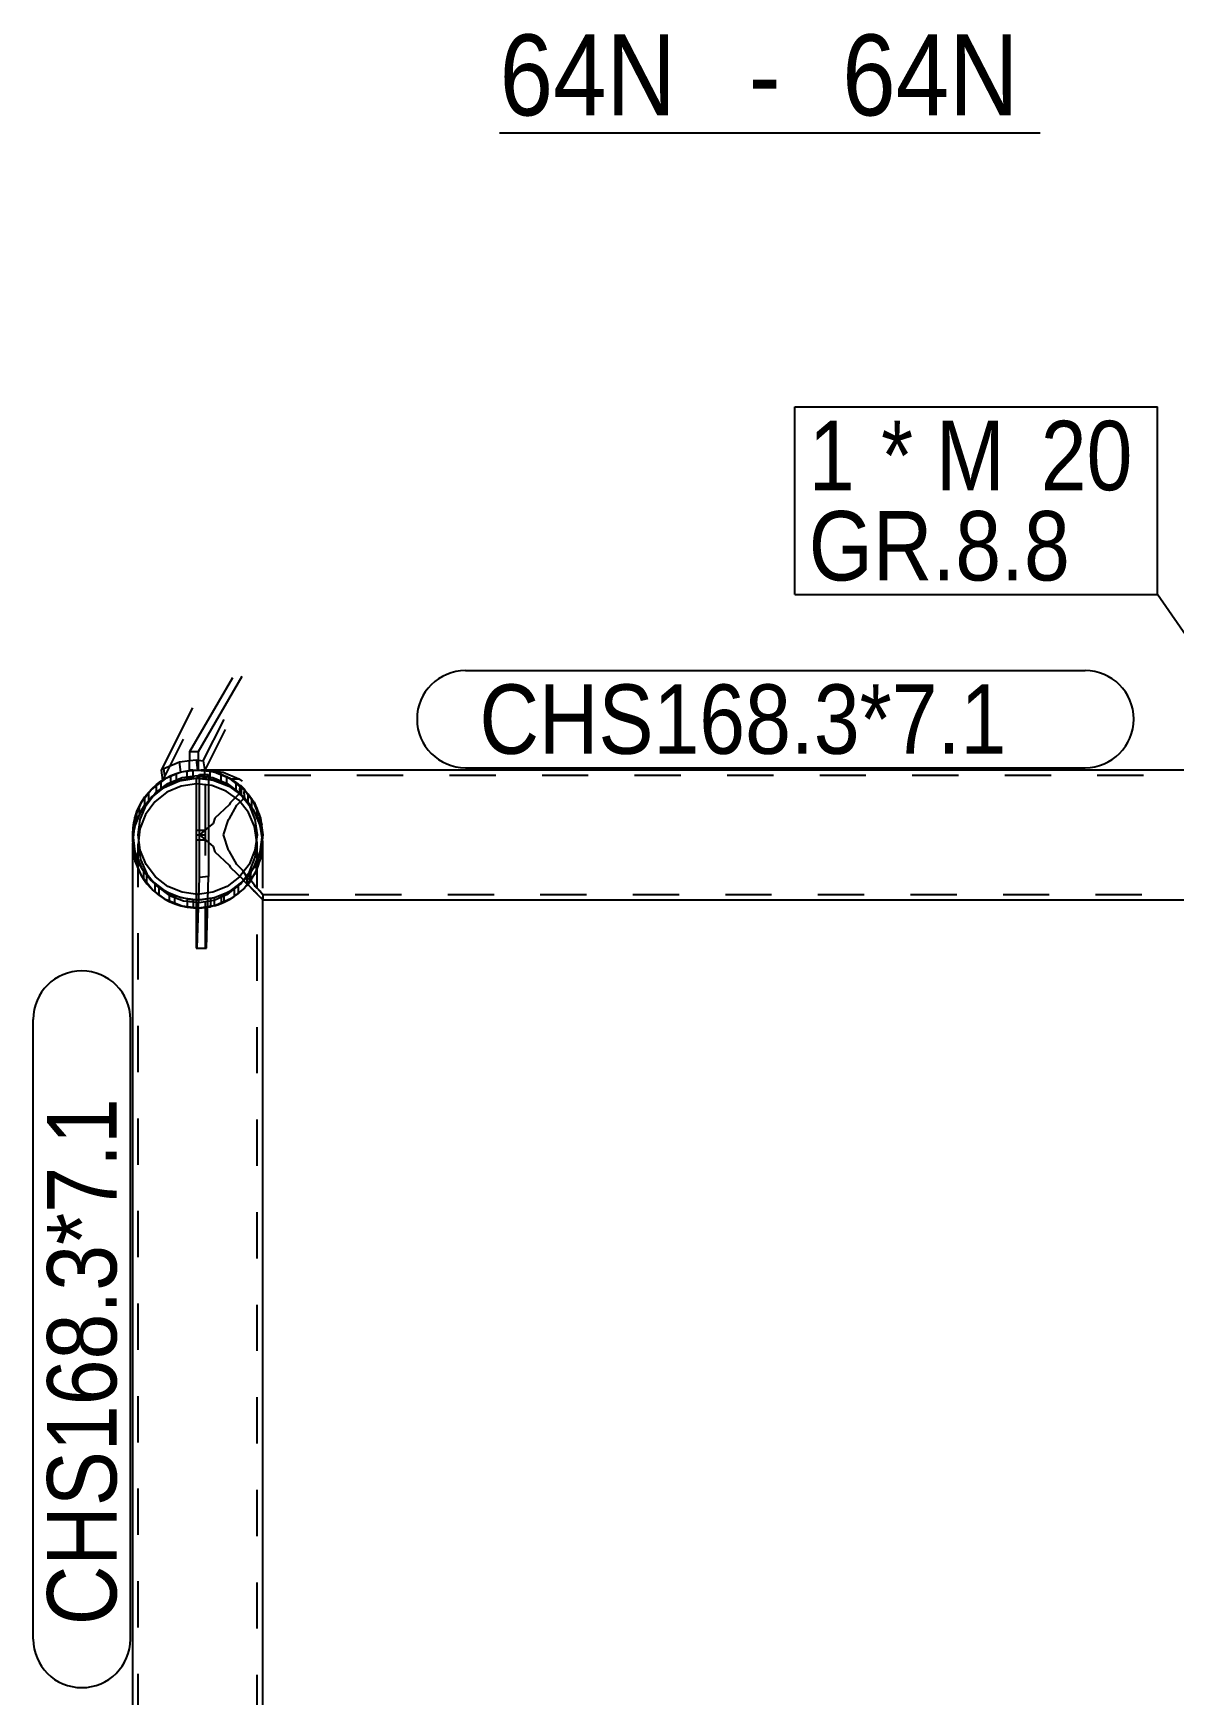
# Model space of a CAD drawing. Header units: millimetres. Extents: x 150000 to 150841, y 150000 to 150594.
# Drawn here: x 150608 to 150657.3, y 150360.6 to 150432.4 of the extents above; entities that cross this region are included whole.
import ezdxf

# ---------------------------------------------------------------- set-up
doc = ezdxf.new("R2010")
doc.units = ezdxf.units.MM
doc.linetypes.add('XKITLINE00', pattern=[0])
doc.linetypes.add('XKITLINE02', pattern=[4, 2, -2])
doc.styles.add('A', font='arial.ttf')
doc.styles.add('ARIAL', font='arial.ttf')

msp = doc.modelspace()

# ---------------------------------------------------------------- linework, layer by layer
at = {"color": 6, "linetype": 'XKITLINE00'}
msp.add_line((150628.111, 150428.071), (150651.483, 150428.071), dxfattribs=at)
at = {"color": 7, "linetype": 'XKITLINE00'}
for p, q in [((150640.875, 150416.223), (150656.552, 150416.223)), ((150640.875, 150408.123), (150640.875, 150416.223)), ((150656.552, 150408.123), (150656.552, 150416.223)), ((150640.875, 150408.123), (150656.552, 150408.123)), ((150660.822, 150401.942), (150656.552, 150408.123)), ((150626.641, 150404.831), (150653.419, 150404.831)), ((150626.641, 150400.631), (150653.419, 150400.631)), ((150607.952, 150362.974), (150607.952, 150389.752)), ((150612.152, 150362.974), (150612.152, 150389.752))]:
    msp.add_line(p, q, dxfattribs=at)
at = {"color": 2, "linetype": 'XKITLINE00'}
for p, q in [((150614.716, 150401.332), (150616.574, 150404.532)), ((150615.102, 150401.332), (150616.989, 150404.582)), ((150613.491, 150400.52), (150614.845, 150403.222)), ((150613.592, 150400.597), (150614.268, 150400.878)), ((150614.268, 150400.878), (150614.715, 150400.936)), ((150614.33, 150400.441), (150614.268, 150400.878)), ((150614.714, 150400.531), (150614.716, 150401.332)), ((150614.716, 150401.332), (150615.102, 150401.332)), ((150615.099, 150400.538), (150615.102, 150401.332)), ((150613.283, 150399.904), (150613.472, 150400.047)), ((150613.472, 150400.047), (150613.679, 150400.176)), ((150613.472, 150400.047), (150613.472, 150399.693)), ((150613.491, 150400.52), (150613.592, 150400.597)), ((150613.551, 150400.096), (150613.491, 150400.52)), ((150613.654, 150400.16), (150613.592, 150400.597)), ((150613.606, 150399.774), (150614.277, 150400.068)), ((150613.679, 150400.176), (150613.905, 150400.289)), ((150613.905, 150400.289), (150614.127, 150400.379)), ((150613.905, 150399.935), (150613.905, 150400.289)), ((150614.127, 150400.026), (150613.905, 150399.935)), ((150614.127, 150400.379), (150614.363, 150400.451)), ((150614.127, 150400.379), (150614.127, 150400.026)), ((150614.363, 150400.097), (150614.127, 150400.026)), ((150614.277, 150400.068), (150615.001, 150400.178)), ((150614.363, 150400.451), (150614.609, 150400.501)), ((150614.609, 150400.148), (150614.363, 150400.097)), ((150614.609, 150400.501), (150614.854, 150400.531)), ((150614.609, 150400.148), (150614.609, 150400.501)), ((150614.854, 150400.177), (150614.609, 150400.148)), ((150614.854, 150400.531), (150614.714, 150400.531)), ((150614.854, 150400.531), (150615.103, 150400.538)), ((150614.854, 150400.531), (150614.854, 150400.177)), ((150614.854, 150400.177), (150615.009, 150400.182)), ((150614.995, 150400.164), (150615.135, 150400.332)), ((150614.995, 150400.164), (150614.995, 150397.937)), ((150615.001, 150400.178), (150615.006, 150400.177)), ((150615.103, 150400.538), (150615.35, 150400.523)), ((150615.135, 150400.332), (150615.535, 150400.333)), ((150615.135, 150395.892), (150615.135, 150400.332)), ((150664.854, 150400.531), (150615.212, 150400.531)), ((150615.35, 150400.523), (150615.6, 150400.485)), ((150615.35, 150400.523), (150615.35, 150400.333)), ((150615.535, 150400.333), (150615.535, 150395.923)), ((150615.535, 150400.141), (150615.6, 150400.131)), ((150615.535, 150400.118), (150615.728, 150400.097)), ((150615.6, 150400.131), (150615.6, 150400.485)), ((150615.6, 150400.485), (150615.841, 150400.427)), ((150615.841, 150400.073), (150615.6, 150400.131)), ((150615.676, 150400.467), (150615.787, 150400.452)), ((150615.728, 150400.097), (150616.41, 150399.83)), ((150615.787, 150400.452), (150615.877, 150400.415)), ((150615.803, 150400.436), (150615.826, 150400.436)), ((150615.841, 150400.427), (150616.072, 150400.349)), ((150616.072, 150399.996), (150615.841, 150400.073)), ((150616.072, 150400.349), (150616.303, 150400.246)), ((150616.072, 150399.996), (150616.072, 150400.349)), ((150616.303, 150399.892), (150616.072, 150399.996)), ((150616.303, 150400.246), (150616.303, 150399.892)), ((150616.303, 150400.246), (150616.519, 150400.127)), ((150616.358, 150400.215), (150616.467, 150400.17)), ((150616.467, 150400.17), (150616.555, 150400.103)), ((150616.467, 150400.156), (150616.486, 150400.156)), ((150616.519, 150400.127), (150616.718, 150399.994)), ((150616.718, 150399.994), (150616.901, 150399.845)), ((150616.718, 150399.64), (150616.718, 150399.994)), ((150612.6, 150398.727), (150613.034, 150399.317)), ((150612.647, 150399.166), (150612.783, 150399.373)), ((150612.783, 150399.373), (150612.929, 150399.56)), ((150612.783, 150399.02), (150612.783, 150399.373)), ((150612.929, 150399.56), (150613.096, 150399.737)), ((150612.929, 150399.56), (150612.929, 150399.206)), ((150613.096, 150399.383), (150612.929, 150399.206)), ((150613.034, 150399.317), (150613.606, 150399.774)), ((150613.096, 150399.737), (150613.283, 150399.904)), ((150613.283, 150399.55), (150613.096, 150399.383)), ((150613.283, 150399.55), (150613.283, 150399.904)), ((150613.472, 150399.693), (150613.283, 150399.55)), ((150613.679, 150399.822), (150613.472, 150399.693)), ((150613.905, 150399.935), (150613.679, 150399.822)), ((150616.519, 150399.773), (150616.303, 150399.892)), ((150616.41, 150399.83), (150616.863, 150399.497)), ((150616.476, 150399.129), (150616.859, 150399.497)), ((150616.718, 150399.64), (150616.519, 150399.773)), ((150616.718, 150399.64), (150616.894, 150399.497)), ((150616.859, 150399.497), (150616.906, 150399.497)), ((150616.865, 150399.874), (150616.906, 150399.874)), ((150616.876, 150399.71), (150616.906, 150399.874)), ((150616.906, 150399.497), (150616.876, 150399.71)), ((150612.333, 150398.045), (150612.6, 150398.727)), ((150612.36, 150398.5), (150612.437, 150398.733)), ((150612.437, 150398.733), (150612.531, 150398.952)), ((150612.437, 150398.379), (150612.437, 150398.733)), ((150612.531, 150398.598), (150612.437, 150398.379)), ((150612.531, 150398.952), (150612.647, 150399.166)), ((150612.531, 150398.952), (150612.531, 150398.598)), ((150612.598, 150398.722), (150612.531, 150398.598)), ((150612.603, 150398.731), (150612.647, 150398.812)), ((150612.647, 150398.812), (150612.783, 150399.02)), ((150612.929, 150399.206), (150612.783, 150399.02)), ((150616.418, 150399.027), (150615.809, 150398.452)), ((150616.476, 150399.129), (150616.418, 150399.027)), ((150612.252, 150397.317), (150612.333, 150398.045)), ((150612.252, 150397.783), (150612.267, 150398.025)), ((150612.267, 150398.025), (150612.303, 150398.264)), ((150612.267, 150397.672), (150612.267, 150398.025)), ((150612.303, 150397.91), (150612.267, 150397.672)), ((150612.303, 150398.264), (150612.36, 150398.5)), ((150612.303, 150398.264), (150612.303, 150397.91)), ((150612.332, 150398.03), (150612.303, 150397.91)), ((150612.338, 150398.058), (150612.36, 150398.146)), ((150612.347, 150398.452), (150612.346, 150398.443)), ((150612.347, 150398.452), (150612.35, 150398.458)), ((150612.36, 150398.146), (150612.437, 150398.379)), ((150614.995, 150397.937), (150614.996, 150397.726)), ((150615.732, 150398.224), (150615.535, 150398.057)), ((150615.809, 150398.452), (150615.732, 150398.224)), ((150612.252, 150397.429), (150612.252, 150397.783)), ((150612.267, 150397.672), (150612.252, 150397.429)), ((150612.252, 150397.429), (150612.254, 150397.337)), ((150612.252, 150355.474), (150612.252, 150397.317)), ((150614.996, 150397.726), (150614.995, 150397.515)), ((150614.995, 150397.515), (150614.995, 150392.831)), ((150615.535, 150397.396), (150615.732, 150397.229)), ((150615.732, 150397.229), (150615.809, 150397)), ((150615.809, 150397), (150616.418, 150396.425)), ((150616.418, 150396.425), (150616.476, 150396.324)), ((150615.037, 150392.831), (150615.135, 150395.892)), ((150615.535, 150395.923), (150615.135, 150395.892)), ((150615.436, 150392.831), (150615.535, 150395.923)), ((150616.476, 150396.324), (150617.012, 150395.81)), ((150617.012, 150395.81), (150617.053, 150395.743)), ((150617.053, 150395.743), (150617.472, 150395.341)), ((150617.472, 150395.341), (150617.496, 150395.297)), ((150617.496, 150395.297), (150617.767, 150395.041)), ((150617.767, 150395.041), (150617.776, 150395.017)), ((150617.776, 150395.017), (150617.878, 150394.929)), ((150617.861, 150394.943), (150617.861, 150355.474)), ((150617.871, 150394.921), (150617.861, 150394.934)), ((150617.878, 150394.929), (150617.871, 150394.921)), ((150617.871, 150394.921), (150662.242, 150394.921)), ((150614.995, 150392.831), (150615.436, 150392.831))]:
    msp.add_line(p, q, dxfattribs=at)
at = {"color": 7, "linetype": 'XKITLINE02'}
for p, q in [((150615.305, 150400.932), (150616.574, 150403.465)), ((150615.367, 150400.491), (150616.574, 150402.899)), ((150613.554, 150400.078), (150614.845, 150402.656)), ((150614.715, 150400.936), (150614.994, 150400.973)), ((150614.994, 150400.973), (150615.305, 150400.932)), ((150614.994, 150400.973), (150615.057, 150400.531)), ((150615.305, 150400.932), (150615.367, 150400.491)), ((150613.654, 150400.156), (150613.073, 150399.71)), ((150613.554, 150400.078), (150613.551, 150400.096)), ((150613.654, 150400.156), (150613.554, 150400.078)), ((150614.331, 150400.436), (150613.654, 150400.156)), ((150614.331, 150400.436), (150613.654, 150400.156)), ((150613.654, 150400.156), (150613.654, 150400.16)), ((150613.773, 150399.95), (150614.392, 150400.207)), ((150614.331, 150400.436), (150614.33, 150400.441)), ((150615.057, 150400.531), (150614.331, 150400.436)), ((150615.057, 150400.531), (150614.331, 150400.436)), ((150614.392, 150400.207), (150615.057, 150400.294)), ((150614.854, 150400.531), (150615.442, 150400.531)), ((150615.394, 150400.164), (150614.995, 150400.164)), ((150615.006, 150400.177), (150615.535, 150400.118)), ((150615.009, 150400.182), (150615.103, 150400.184)), ((150615.783, 150400.436), (150615.057, 150400.531)), ((150615.057, 150400.531), (150615.367, 150400.491)), ((150615.783, 150400.436), (150615.057, 150400.531)), ((150615.057, 150400.294), (150615.721, 150400.207)), ((150615.099, 150400.531), (150615.099, 150400.538)), ((150615.103, 150400.184), (150615.35, 150400.17)), ((150615.183, 150400.531), (150615.676, 150400.467)), ((150615.183, 150400.531), (150615.212, 150400.531)), ((150615.35, 150400.333), (150615.35, 150400.17)), ((150615.35, 150400.17), (150615.535, 150400.141)), ((150615.394, 150400.164), (150615.535, 150400.333)), ((150615.394, 150397.937), (150615.394, 150400.164)), ((150615.442, 150400.531), (150616.168, 150400.436)), ((150615.721, 150400.207), (150616.341, 150399.95)), ((150616.459, 150400.156), (150615.783, 150400.436)), ((150615.783, 150400.436), (150615.803, 150400.436)), ((150616.459, 150400.156), (150615.783, 150400.436)), ((150615.787, 150400.452), (150615.787, 150400.452)), ((150616.467, 150400.17), (150615.787, 150400.452)), ((150615.826, 150400.436), (150616.168, 150400.436)), ((150615.877, 150400.415), (150616.358, 150400.215)), ((150616.467, 150400.17), (150616.167, 150400.294)), ((150663.946, 150400.294), (150616.167, 150400.294)), ((150616.167, 150400.294), (150616.467, 150400.17)), ((150616.168, 150400.436), (150616.845, 150400.156)), ((150616.459, 150400.156), (150616.467, 150400.156)), ((150616.459, 150400.156), (150616.574, 150400.068)), ((150617.04, 150399.71), (150616.459, 150400.156)), ((150616.718, 150399.978), (150616.467, 150400.17)), ((150616.467, 150400.17), (150617.052, 150399.722)), ((150616.486, 150400.156), (150616.467, 150400.17)), ((150617.052, 150399.722), (150616.486, 150400.156)), ((150616.486, 150400.156), (150616.845, 150400.156)), ((150616.555, 150400.103), (150617.052, 150399.722)), ((150616.845, 150400.156), (150616.989, 150400.045)), ((150613.073, 150399.71), (150612.627, 150399.129)), ((150612.833, 150399.01), (150613.241, 150399.542)), ((150613.729, 150399.571), (150613.205, 150399.153)), ((150613.241, 150399.542), (150613.773, 150399.95)), ((150614.343, 150399.84), (150613.729, 150399.571)), ((150615.005, 150399.941), (150614.343, 150399.84)), ((150615.672, 150399.867), (150615.005, 150399.941)), ((150616.296, 150399.622), (150615.672, 150399.867)), ((150616.836, 150399.225), (150616.296, 150399.622)), ((150616.341, 150399.95), (150616.872, 150399.542)), ((150616.854, 150399.874), (150616.865, 150399.874)), ((150617.012, 150399.384), (150616.859, 150399.497)), ((150616.863, 150399.497), (150617, 150399.396)), ((150616.872, 150399.542), (150617.281, 150399.01)), ((150616.894, 150399.497), (150616.913, 150399.481)), ((150616.901, 150399.845), (150616.913, 150399.835)), ((150616.906, 150399.874), (150616.94, 150399.847)), ((150616.94, 150399.469), (150616.906, 150399.497)), ((150616.913, 150399.481), (150616.913, 150399.835)), ((150616.913, 150399.835), (150617.09, 150399.665)), ((150617.09, 150399.312), (150616.913, 150399.481)), ((150616.94, 150399.847), (150616.94, 150399.469)), ((150616.94, 150399.847), (150617.086, 150399.706)), ((150616.94, 150399.469), (150617.086, 150399.329)), ((150617, 150399.396), (150617.457, 150398.824)), ((150617.056, 150399.329), (150617.012, 150399.384)), ((150617.012, 150399.257), (150617.056, 150399.329)), ((150617.486, 150399.129), (150617.04, 150399.71)), ((150617.052, 150399.722), (150617.052, 150399.722)), ((150617.052, 150399.722), (150617.5, 150399.137)), ((150617.061, 150399.71), (150617.052, 150399.722)), ((150617.064, 150399.706), (150617.052, 150399.722)), ((150617.064, 150399.706), (150617.052, 150399.722)), ((150617.056, 150399.329), (150617.086, 150399.329)), ((150617.086, 150399.706), (150617.06, 150399.542)), ((150617.06, 150399.542), (150617.086, 150399.329)), ((150617.061, 150399.71), (150617.5, 150399.129)), ((150617.064, 150399.706), (150617.086, 150399.706)), ((150617.09, 150399.665), (150617.247, 150399.486)), ((150617.247, 150399.132), (150617.09, 150399.312)), ((150617.393, 150399.284), (150617.247, 150399.486)), ((150617.247, 150399.132), (150617.247, 150399.486)), ((150617.393, 150399.284), (150617.393, 150398.93)), ((150617.393, 150399.284), (150617.519, 150399.075)), ((150612.35, 150398.458), (150612.627, 150399.129)), ((150612.807, 150398.613), (150612.563, 150397.988)), ((150612.576, 150398.391), (150612.833, 150399.01)), ((150612.603, 150398.731), (150612.598, 150398.722)), ((150613.205, 150399.153), (150612.807, 150398.613)), ((150616.418, 150398.413), (150616.754, 150399.01)), ((150616.754, 150399.01), (150617.012, 150399.257)), ((150617.255, 150398.701), (150616.836, 150399.225)), ((150617.393, 150398.93), (150617.247, 150399.132)), ((150617.523, 150398.087), (150617.255, 150398.701)), ((150617.281, 150399.01), (150617.537, 150398.391)), ((150617.519, 150398.722), (150617.393, 150398.93)), ((150617.457, 150398.824), (150617.751, 150398.153)), ((150617.766, 150398.452), (150617.486, 150399.129)), ((150617.5, 150399.137), (150617.782, 150398.457)), ((150617.5, 150399.129), (150617.782, 150398.452)), ((150617.519, 150399.075), (150617.625, 150398.861)), ((150617.625, 150398.508), (150617.519, 150398.722)), ((150617.713, 150398.631), (150617.625, 150398.861)), ((150617.625, 150398.508), (150617.625, 150398.861)), ((150617.713, 150398.631), (150617.713, 150398.278)), ((150617.713, 150398.631), (150617.781, 150398.398)), ((150612.346, 150398.443), (150612.252, 150397.726)), ((150612.338, 150398.058), (150612.332, 150398.03)), ((150612.489, 150397.726), (150612.576, 150398.391)), ((150612.563, 150397.988), (150612.489, 150397.322)), ((150614.995, 150397.937), (150615.394, 150397.937)), ((150615.535, 150398.057), (150615.145, 150397.726)), ((150615.395, 150397.726), (150615.394, 150397.937)), ((150616.171, 150397.726), (150616.395, 150398.391)), ((150616.395, 150398.391), (150616.418, 150398.413)), ((150617.624, 150397.424), (150617.523, 150398.087)), ((150617.537, 150398.391), (150617.625, 150397.726)), ((150617.713, 150398.278), (150617.625, 150398.508)), ((150617.781, 150398.044), (150617.713, 150398.278)), ((150617.751, 150398.153), (150617.861, 150397.429)), ((150617.862, 150397.726), (150617.766, 150398.452)), ((150617.781, 150398.398), (150617.828, 150398.161)), ((150617.828, 150397.808), (150617.781, 150398.044)), ((150617.782, 150398.457), (150617.878, 150397.726)), ((150617.782, 150398.452), (150617.878, 150397.726)), ((150617.855, 150397.919), (150617.828, 150398.161)), ((150617.828, 150397.808), (150617.828, 150398.161)), ((150617.855, 150397.919), (150617.855, 150397.566)), ((150617.855, 150397.919), (150617.861, 150397.676)), ((150612.258, 150397.54), (150612.252, 150397.783)), ((150612.252, 150397.726), (150612.347, 150397)), ((150612.362, 150396.593), (150612.252, 150397.317)), ((150612.254, 150397.337), (150612.258, 150397.186)), ((150612.285, 150397.297), (150612.258, 150397.54)), ((150612.258, 150397.54), (150612.258, 150397.186)), ((150612.258, 150397.186), (150612.285, 150396.944)), ((150612.285, 150396.944), (150612.285, 150397.297)), ((150612.332, 150397.061), (150612.285, 150397.297)), ((150612.576, 150397.062), (150612.489, 150397.726)), ((150612.489, 150355.474), (150612.489, 150397.322)), ((150612.489, 150397.322), (150612.59, 150396.659)), ((150614.995, 150397.515), (150615.394, 150397.515)), ((150614.996, 150397.726), (150615.395, 150397.726)), ((150615.145, 150397.726), (150615.535, 150397.396)), ((150615.394, 150397.515), (150615.395, 150397.726)), ((150615.394, 150392.831), (150615.394, 150397.515)), ((150616.395, 150397.062), (150616.171, 150397.726)), ((150617.625, 150397.726), (150617.537, 150397.062)), ((150617.55, 150396.758), (150617.624, 150397.424)), ((150617.624, 150397.424), (150617.624, 150355.474)), ((150617.81, 150397.195), (150617.754, 150396.959)), ((150617.766, 150397), (150617.862, 150397.726)), ((150617.861, 150397.429), (150617.78, 150396.701)), ((150617.878, 150397.726), (150617.782, 150396.996)), ((150617.782, 150397), (150617.878, 150397.726)), ((150617.81, 150397.195), (150617.846, 150397.434)), ((150617.81, 150397.195), (150617.81, 150396.842)), ((150617.855, 150397.566), (150617.828, 150397.808)), ((150617.861, 150397.676), (150617.846, 150397.434)), ((150617.846, 150397.08), (150617.846, 150397.434)), ((150617.846, 150397.08), (150617.861, 150397.323)), ((150617.861, 150397.323), (150617.855, 150397.566)), ((150617.861, 150397.323), (150617.861, 150397.676)), ((150617.861, 150397.429), (150617.861, 150394.943)), ((150612.285, 150396.944), (150612.332, 150396.708)), ((150612.4, 150396.828), (150612.332, 150397.061)), ((150612.332, 150396.708), (150612.4, 150396.474)), ((150612.347, 150397), (150612.627, 150396.324)), ((150612.656, 150395.922), (150612.362, 150396.593)), ((150612.489, 150396.597), (150612.4, 150396.828)), ((150612.4, 150396.828), (150612.4, 150396.474)), ((150612.4, 150396.474), (150612.489, 150396.244)), ((150612.489, 150396.244), (150612.489, 150396.597)), ((150612.595, 150396.383), (150612.489, 150396.597)), ((150612.833, 150396.442), (150612.576, 150397.062)), ((150612.59, 150396.659), (150612.859, 150396.045)), ((150613.241, 150395.911), (150612.833, 150396.442)), ((150616.418, 150397.039), (150616.395, 150397.062)), ((150616.754, 150396.442), (150616.418, 150397.039)), ((150617.012, 150396.196), (150616.754, 150396.442)), ((150617.281, 150396.442), (150616.872, 150395.911)), ((150617.537, 150397.062), (150617.281, 150396.442)), ((150617.306, 150396.133), (150617.55, 150396.758)), ((150617.582, 150396.507), (150617.466, 150396.293)), ((150617.486, 150396.324), (150617.766, 150397)), ((150617.5, 150396.324), (150617.782, 150397)), ((150617.782, 150396.996), (150617.5, 150396.316)), ((150617.78, 150396.701), (150617.513, 150396.019)), ((150617.582, 150396.507), (150617.676, 150396.726)), ((150617.582, 150396.507), (150617.582, 150396.153)), ((150617.754, 150396.959), (150617.676, 150396.726)), ((150617.676, 150396.372), (150617.676, 150396.726)), ((150617.676, 150396.372), (150617.754, 150396.606)), ((150617.754, 150396.606), (150617.81, 150396.842)), ((150617.81, 150396.842), (150617.846, 150397.08)), ((150612.489, 150396.244), (150612.595, 150396.029)), ((150612.721, 150396.174), (150612.595, 150396.383)), ((150612.595, 150396.029), (150612.721, 150395.82)), ((150612.627, 150396.324), (150613.073, 150395.743)), ((150613.113, 150395.35), (150612.656, 150395.922)), ((150612.867, 150395.972), (150612.721, 150396.174)), ((150612.721, 150396.174), (150612.721, 150395.82)), ((150612.721, 150395.82), (150612.867, 150395.618)), ((150612.859, 150396.045), (150613.277, 150395.521)), ((150612.867, 150395.618), (150612.867, 150395.972)), ((150613.025, 150395.791), (150612.867, 150395.972)), ((150613.204, 150395.621), (150613.025, 150395.791)), ((150613.073, 150395.743), (150613.654, 150395.297)), ((150613.773, 150395.502), (150613.241, 150395.911)), ((150616.872, 150395.911), (150616.341, 150395.502)), ((150616.459, 150395.297), (150617.04, 150395.743)), ((150617.017, 150395.722), (150616.83, 150395.555)), ((150616.908, 150395.593), (150617.306, 150396.133)), ((150617.187, 150395.911), (150617.012, 150396.196)), ((150617.184, 150395.899), (150617.017, 150395.722)), ((150617.04, 150395.743), (150617.486, 150396.324)), ((150617.513, 150396.019), (150617.079, 150395.429)), ((150617.184, 150395.899), (150617.33, 150396.086)), ((150617.184, 150395.899), (150617.184, 150395.546)), ((150617.184, 150395.546), (150617.33, 150395.732)), ((150617.472, 150395.637), (150617.187, 150395.911)), ((150617.22, 150395.743), (150617.24, 150395.956)), ((150617.24, 150395.579), (150617.22, 150395.743)), ((150617.5, 150396.324), (150617.224, 150395.956)), ((150617.224, 150395.956), (150617.353, 150396.124)), ((150617.224, 150395.956), (150617.24, 150395.956)), ((150617.351, 150395.747), (150617.228, 150395.579)), ((150617.24, 150395.956), (150617.35, 150396.097)), ((150617.35, 150395.72), (150617.24, 150395.579)), ((150617.466, 150396.293), (150617.33, 150396.086)), ((150617.33, 150395.732), (150617.33, 150396.086)), ((150617.33, 150395.732), (150617.466, 150395.94)), ((150617.35, 150396.097), (150617.367, 150396.124)), ((150617.35, 150395.911), (150617.367, 150396.124)), ((150617.35, 150396.097), (150617.35, 150395.911)), ((150617.35, 150395.911), (150617.367, 150395.747)), ((150617.367, 150395.747), (150617.35, 150395.72)), ((150617.367, 150395.747), (150617.351, 150395.747)), ((150617.528, 150395.562), (150617.351, 150395.747)), ((150617.5, 150396.316), (150617.353, 150396.124)), ((150617.353, 150396.124), (150617.367, 150396.124)), ((150617.466, 150395.94), (150617.582, 150396.153)), ((150617.582, 150396.153), (150617.676, 150396.372)), ((150612.867, 150395.618), (150613.025, 150395.438)), ((150613.025, 150395.438), (150613.204, 150395.267)), ((150613.703, 150394.916), (150613.113, 150395.35)), ((150613.204, 150395.621), (150613.401, 150395.461)), ((150613.204, 150395.621), (150613.204, 150395.267)), ((150613.204, 150395.267), (150613.401, 150395.108)), ((150613.277, 150395.521), (150613.817, 150395.123)), ((150613.401, 150395.108), (150613.401, 150395.461)), ((150613.606, 150395.325), (150613.401, 150395.461)), ((150613.401, 150395.108), (150613.606, 150394.971)), ((150613.829, 150395.204), (150613.606, 150395.325)), ((150613.606, 150394.971), (150613.829, 150394.85)), ((150613.654, 150395.297), (150614.331, 150395.017)), ((150614.392, 150395.246), (150613.773, 150395.502)), ((150613.817, 150395.123), (150614.442, 150394.879)), ((150613.829, 150395.204), (150614.068, 150395.099)), ((150613.829, 150395.204), (150613.829, 150394.85)), ((150614.068, 150394.745), (150614.068, 150395.099)), ((150614.329, 150395.016), (150614.068, 150395.099)), ((150614.603, 150394.958), (150614.329, 150395.016)), ((150614.331, 150395.017), (150615.057, 150394.921)), ((150615.057, 150395.158), (150614.392, 150395.246)), ((150614.603, 150394.958), (150614.886, 150394.926)), ((150614.603, 150394.958), (150614.603, 150394.604)), ((150615.721, 150395.246), (150615.057, 150395.158)), ((150615.057, 150394.921), (150615.783, 150395.017)), ((150615.622, 150394.977), (150615.257, 150394.928)), ((150615.776, 150395.014), (150615.622, 150394.977)), ((150615.622, 150394.977), (150615.622, 150394.624)), ((150616.341, 150395.502), (150615.721, 150395.246)), ((150615.771, 150394.906), (150616.385, 150395.174)), ((150615.925, 150395.059), (150615.776, 150395.014)), ((150615.776, 150395.014), (150615.776, 150394.661)), ((150615.783, 150395.017), (150616.459, 150395.297)), ((150616.507, 150394.972), (150615.836, 150394.678)), ((150616.07, 150395.111), (150615.925, 150395.059)), ((150616.07, 150395.111), (150616.209, 150395.17)), ((150616.07, 150395.111), (150616.07, 150394.757)), ((150616.434, 150395.283), (150616.209, 150395.17)), ((150616.209, 150394.816), (150616.209, 150395.17)), ((150616.385, 150395.174), (150616.908, 150395.593)), ((150616.642, 150395.412), (150616.434, 150395.283)), ((150616.434, 150394.93), (150616.642, 150395.059)), ((150617.079, 150395.429), (150616.507, 150394.972)), ((150616.642, 150395.412), (150616.83, 150395.555)), ((150616.642, 150395.412), (150616.642, 150395.059)), ((150616.642, 150395.059), (150616.83, 150395.202)), ((150616.83, 150395.202), (150616.83, 150395.555)), ((150616.83, 150395.202), (150617.017, 150395.368)), ((150617.017, 150395.368), (150617.184, 150395.546)), ((150617.498, 150395.297), (150617.228, 150395.579)), ((150617.228, 150395.579), (150617.24, 150395.579)), ((150617.548, 150395.502), (150617.472, 150395.637)), ((150617.528, 150395.28), (150617.498, 150395.297)), ((150617.558, 150395.502), (150617.528, 150395.562)), ((150617.777, 150395.017), (150617.528, 150395.28)), ((150617.767, 150395.296), (150617.548, 150395.502)), ((150617.558, 150395.502), (150617.796, 150395.251)), ((150617.785, 150395.246), (150617.767, 150395.296)), ((150617.796, 150395.01), (150617.777, 150395.017)), ((150617.878, 150395.166), (150617.785, 150395.246)), ((150617.796, 150395.251), (150617.797, 150395.246)), ((150617.861, 150394.934), (150617.796, 150395.01)), ((150617.797, 150395.246), (150617.871, 150395.158)), ((150617.871, 150395.158), (150617.878, 150395.166)), ((150617.871, 150395.158), (150662.242, 150395.158)), ((150617.878, 150395.166), (150617.878, 150394.929)), ((150614.385, 150394.649), (150613.703, 150394.916)), ((150613.829, 150394.85), (150614.068, 150394.745)), ((150614.068, 150394.745), (150614.329, 150394.662)), ((150614.329, 150394.662), (150614.603, 150394.604)), ((150615.113, 150394.568), (150614.385, 150394.649)), ((150614.442, 150394.879), (150615.108, 150394.805)), ((150614.603, 150394.604), (150614.886, 150394.573)), ((150615.257, 150394.928), (150614.886, 150394.926)), ((150614.886, 150394.573), (150614.886, 150394.926)), ((150614.886, 150394.573), (150615.257, 150394.574)), ((150615.108, 150394.805), (150615.771, 150394.906)), ((150615.836, 150394.678), (150615.113, 150394.568)), ((150615.257, 150394.574), (150615.622, 150394.624)), ((150615.776, 150394.661), (150615.622, 150394.624)), ((150615.776, 150394.661), (150615.925, 150394.705)), ((150615.925, 150394.705), (150616.07, 150394.757)), ((150616.07, 150394.757), (150616.209, 150394.816)), ((150616.209, 150394.816), (150616.434, 150394.93))]:
    msp.add_line(p, q, dxfattribs=at)
at = {"color": 7, "linetype": 'XKITLINE00'}
for centre, start, end in [((150626.641, 150402.731), 90, 270), ((150653.419, 150402.731), 270, 90), ((150610.052, 150389.752), 0, 180), ((150610.052, 150362.974), 180, 0)]:
    msp.add_arc(centre, 2.1, start, end, dxfattribs=at)

# ---------------------------------------------------------------- texts
at = {"color": 6, "style": 'ARIAL', "width": 0.85}
for s, p in [('64N', (150628.111, 150428.821)), ('64N', (150642.921, 150428.821)), (' - ', (150637.723, 150428.821))]:
    msp.add_text(s, height=3.5, dxfattribs=at).set_placement(p)
at = {"color": 3, "width": 0.85}
for s, style, p in [('1', 'ARIAL', (150641.475, 150412.623)), ('* M', 'ARIAL', (150644.6, 150412.623)), ('20', 'A', (150651.502, 150412.623)), ('GR.8.8', 'ARIAL', (150641.475, 150408.723)), ('CHS168.3*7.1', 'ARIAL', (150627.241, 150401.231))]:
    msp.add_text(s, height=3, dxfattribs=dict(at, style=style)).set_placement(p)
at = {"color": 3, "style": 'ARIAL', "width": 0.85}
msp.add_text('CHS168.3*7.1', height=3, rotation=90.00021, dxfattribs=at).set_placement((150611.552, 150363.574))

doc.saveas('drawing.dxf')
